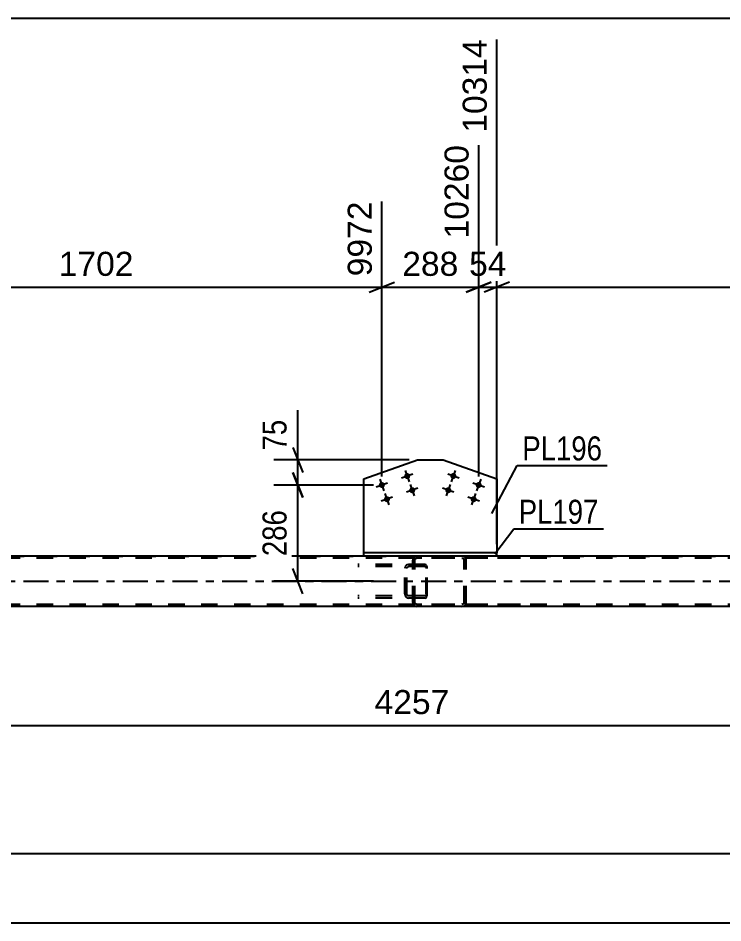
# Model space of a CAD drawing. Header units: millimetres. Extents: x -147 to 694, y -404 to 190.
# Drawn here: x 286.4 to 370.3, y -265.2 to -157.4 of the extents above; entities that cross this region are included whole.
import ezdxf

# ---------------------------------------------------------------- set-up
doc = ezdxf.new("R2010")
doc.units = ezdxf.units.MM
doc.linetypes.add('DXK_LINE_DOT2', pattern=[3.9198, 1.9599, -1.9599])
doc.linetypes.add('DXK_LINE_DOT3', pattern=[5.9187, 2.979, -0.9799, 0.9799, -0.9799])
doc.styles.add('Arial', font='ARIAL.TTF', dxfattribs={"height": 0.2})
doc.styles.add('Arial Narrow', font='ARIALN.TTF', dxfattribs={"height": 0.2})

# ---------------------------------------------------------------- blocks, each defined once
blk = doc.blocks.new('Part-318897192-5229 - 5161')
at = {"color": 7, "linetype": 'DXK_LINE_DOT2'}
for p, q in [((334.86, -222.45), (326.86, -222.45)), ((334.86, -222.69), (326.86, -222.69)), ((332.49, -222.74), (332.45, -222.93)), ((332.45, -225.97), (332.45, -222.93)), ((332.7, -222.93), (332.72, -222.84)), ((332.7, -225.97), (332.7, -222.93)), ((332.72, -222.84), (332.77, -222.76)), ((332.95, -222.45), (332.76, -222.48)), ((332.77, -222.76), (332.85, -222.71)), ((332.85, -222.71), (332.95, -222.69)), ((333.4, -222.69), (333.4, -222.45)), ((334.97, -222.48), (334.86, -222.45)), ((334.86, -222.69), (334.91, -222.71)), ((334.91, -222.71), (334.96, -222.76)), ((334.96, -222.76), (334.99, -222.84)), ((335.05, -222.59), (334.97, -222.48)), ((334.99, -222.84), (335, -222.93)), ((335, -225.97), (335, -222.93)), ((335.11, -222.74), (335.05, -222.59)), ((335.13, -222.93), (335.11, -222.74)), ((335.13, -225.97), (335.13, -222.93)), ((334.86, -226.21), (326.86, -226.21)), ((332.45, -225.97), (332.49, -226.15)), ((332.72, -226.06), (332.7, -225.97)), ((332.77, -226.14), (332.72, -226.06)), ((332.85, -226.19), (332.77, -226.14)), ((332.95, -226.21), (332.85, -226.19)), ((333.4, -226.45), (333.4, -226.21)), ((334.91, -226.19), (334.86, -226.21)), ((334.96, -226.14), (334.91, -226.19)), ((334.99, -226.06), (334.96, -226.14)), ((334.97, -226.41), (335.05, -226.31)), ((335, -225.97), (334.99, -226.06)), ((335.05, -226.31), (335.11, -226.15)), ((335.11, -226.15), (335.13, -225.97)), ((334.86, -226.45), (326.86, -226.45)), ((332.76, -226.41), (332.95, -226.45)), ((334.86, -226.45), (334.97, -226.41))]:
    blk.add_line(p, q, dxfattribs=at)
for centre, start, end in [((332.94, -222.94), 111.1513, 156.1049), ((332.94, -225.95), 203.8951, 248.8487)]:
    blk.add_arc(centre, 0.492, start, end, dxfattribs=at)
blk = doc.blocks.new('Bolt-318897192-5291 - 5161')
at = {"linetype": 'Continuous'}
for points in [[(338.58, -212.04, -1), (337.9, -211.8, -1)], [(337.98, -213.73, -1), (337.3, -213.49, -1)], [(341.6, -213.11, -1), (340.92, -212.87, -1)], [(341, -214.8, -1), (340.32, -214.56, -1)]]:
    blk.add_hatch(color=1, dxfattribs=at).paths.add_polyline_path(points)
at = {"color": 1, "linetype": 'Continuous'}
for p, q in [((338.48, -211.24), (338, -212.6)), ((338.92, -212.16), (337.57, -211.68)), ((341.5, -212.31), (341.02, -213.67)), ((338.32, -213.85), (336.96, -213.37)), ((337.88, -212.94), (337.4, -214.29)), ((341.94, -213.23), (340.58, -212.75)), ((341.34, -214.92), (339.98, -214.44)), ((340.9, -214.01), (340.42, -215.36))]:
    blk.add_line(p, q, dxfattribs=at)
blk = doc.blocks.new('Part-318897192-5184 - 5161')
at = {"color": 2, "linetype": 'Continuous'}
for p, q in [((327.57, -212.27), (333.98, -210)), ((333.98, -210), (337.02, -210)), ((337.02, -210), (343.42, -212.27)), ((327.57, -221.05), (327.57, -212.27)), ((343.42, -212.27), (343.42, -221.05))]:
    blk.add_line(p, q, dxfattribs=at)
at = {"color": 7, "linetype": 'DXK_LINE_DOT2'}
blk.add_line((343.42, -221.05), (327.57, -221.05), dxfattribs=at)
blk = doc.blocks.new('Bolt-318897192-5185 - 5161')
at = {"linetype": 'Continuous'}
for points in [[(333.09, -211.8, -1), (332.41, -212.04, -1)], [(330.07, -212.87, -1), (329.39, -213.11, -1)], [(333.69, -213.49, -1), (333.01, -213.73, -1)], [(330.68, -214.56, -1), (330, -214.8, -1)]]:
    blk.add_hatch(color=1, dxfattribs=at).paths.add_polyline_path(points)
at = {"color": 1, "linetype": 'Continuous'}
for p, q in [((332.51, -211.24), (332.99, -212.6)), ((329.49, -212.31), (329.97, -213.67)), ((333.43, -211.68), (332.07, -212.16)), ((330.41, -212.75), (329.06, -213.23)), ((334.03, -213.37), (332.67, -213.85)), ((333.11, -212.94), (333.59, -214.29)), ((331.01, -214.44), (329.66, -214.92)), ((330.1, -214.01), (330.58, -215.36))]:
    blk.add_line(p, q, dxfattribs=at)
blk = doc.blocks.new('Part-318897192-5225 - 5161')
at = {"color": 7, "linetype": 'DXK_LINE_DOT2'}
for p, q in [((557.12, -221.69), (-20.73, -221.69)), ((-12.73, -221.45), (557.12, -221.45)), ((343.42, -221.45), (327.57, -221.45)), ((557.12, -227.21), (-20.73, -227.21))]:
    blk.add_line(p, q, dxfattribs=at)
at = {"color": 2, "linetype": 'Continuous'}
for p, q in [((327.57, -221.45), (261.67, -221.45)), ((409.33, -221.45), (343.42, -221.45)), ((417.64, -227.45), (253.38, -227.45))]:
    blk.add_line(p, q, dxfattribs=at)
at = {"color": 7, "linetype": 'DXK_LINE_DOT3'}
blk.add_line((-20.73, -224.45), (557.12, -224.45), dxfattribs=at)
blk = doc.blocks.new('Part-318897192-5377 - 5161')
at = {"color": 2, "linetype": 'Continuous'}
for p, q in [((343.42, -221.05), (327.57, -221.05)), ((327.57, -221.45), (327.57, -221.05)), ((343.42, -221.45), (327.57, -221.45)), ((343.42, -221.45), (343.42, -221.05))]:
    blk.add_line(p, q, dxfattribs=at)
blk = doc.blocks.new('Part-318897192-5507 - 5161')
at = {"color": 7, "linetype": 'DXK_LINE_DOT2'}
for p, q in [((333.44, -221.74), (333.4, -221.93)), ((333.4, -226.97), (333.4, -221.93)), ((333.65, -221.93), (333.67, -221.84)), ((333.65, -226.97), (333.65, -221.93)), ((333.67, -221.84), (333.73, -221.76)), ((333.91, -221.45), (333.71, -221.48)), ((333.73, -221.76), (333.81, -221.71)), ((333.81, -221.71), (333.91, -221.69)), ((346.26, -221.45), (333.91, -221.45)), ((346.26, -221.69), (333.91, -221.69)), ((339.47, -221.48), (339.27, -221.45)), ((339.27, -221.69), (339.37, -221.71)), ((339.37, -221.71), (339.45, -221.76)), ((339.45, -221.76), (339.51, -221.84)), ((339.51, -221.84), (339.53, -221.93)), ((339.53, -226.97), (339.53, -221.93)), ((339.78, -221.93), (339.74, -221.74)), ((339.78, -226.97), (339.78, -221.93)), ((333.4, -226.97), (333.44, -227.15)), ((333.67, -227.06), (333.65, -226.97)), ((333.73, -227.14), (333.67, -227.06)), ((333.71, -227.41), (333.91, -227.45)), ((333.81, -227.19), (333.73, -227.14)), ((333.91, -227.21), (333.81, -227.19)), ((346.26, -227.21), (333.91, -227.21)), ((339.37, -227.19), (339.27, -227.21)), ((339.27, -227.45), (339.47, -227.41)), ((339.45, -227.14), (339.37, -227.19)), ((339.51, -227.06), (339.45, -227.14)), ((339.53, -226.97), (339.51, -227.06)), ((339.74, -227.15), (339.78, -226.97)), ((346.26, -227.45), (333.91, -227.45))]:
    blk.add_line(p, q, dxfattribs=at)
for centre, start, end in [((333.89, -221.95), 110.7583, 155.68), ((339.29, -221.95), 24.32, 69.2417), ((333.89, -226.95), 204.32, 249.2417), ((339.29, -226.95), 290.7583, 335.68)]:
    blk.add_arc(centre, 0.496, start, end, dxfattribs=at)
blk = doc.blocks.new('StraightDimension-318897192-4993 - 3274')
at = {"color": 7, "linetype": 'Continuous'}
blk.add_line((-46.14, -157.36), (588.12, -157.36), dxfattribs=at)
blk = doc.blocks.new('StraightDimension-318897192-11975 - 5161')
at = {"color": 7, "linetype": 'Continuous'}
for p, q in [((261.67, -220.05), (261.67, -164.53)), ((329.73, -211.99), (329.73, -179.23)), ((263.17, -188.82), (260.17, -190.02)), ((261.67, -189.42), (329.73, -189.42)), ((328.23, -190.02), (331.23, -188.82))]:
    blk.add_line(p, q, dxfattribs=at)
at = {"color": 0}
blk.add_wipeout([(300.75, -188.67), (300.75, -184.47), (290.65, -184.47), (290.65, -188.67)], dxfattribs=at)
at = {"color": 3, "style": 'Arial'}
blk.add_text('1702', height=2.865, dxfattribs=at).set_placement((291.25, -188.07))
at = {"color": 0, "linetype": 'Continuous'}
blk.add_wipeout([(329.13, -178.63), (324.93, -178.63), (324.93, -188.72), (329.13, -188.72)], dxfattribs=at)
at = {"color": 3, "linetype": 'Continuous', "style": 'Arial'}
blk.add_text('9972', height=2.865, rotation=90.0002, dxfattribs=at).set_placement((328.53, -188.12))
blk = doc.blocks.new('StraightDimension-318897192-5819 - 5161')
at = {"color": 7, "linetype": 'Continuous'}
for p, q in [((248.17, -228.85), (248.17, -251.83)), ((418.44, -228.85), (418.44, -254.05)), ((249.67, -241.03), (246.67, -242.23)), ((416.94, -242.23), (419.94, -241.03)), ((248.17, -241.63), (418.44, -241.63))]:
    blk.add_line(p, q, dxfattribs=at)
at = {"color": 0}
blk.add_wipeout([(338.36, -240.88), (338.36, -236.68), (328.26, -236.68), (328.26, -240.88)], dxfattribs=at)
at = {"color": 3, "style": 'Arial'}
blk.add_text('4257', height=2.865, dxfattribs=at).set_placement((328.86, -240.28))
at = {"color": 0, "linetype": 'Continuous'}
blk.add_wipeout([(417.84, -242.33), (413.64, -242.33), (413.64, -254.65), (417.84, -254.65)], dxfattribs=at)
at = {"color": 3, "linetype": 'Continuous', "style": 'Arial'}
blk.add_text('12190', height=2.865, rotation=90.0002, dxfattribs=at).set_placement((417.24, -254.05))
blk = doc.blocks.new('StraightDimension-318897192-5843 - 5161')
at = {"color": 7, "linetype": 'Continuous'}
blk.add_line((-33.63, -265.15), (557.92, -265.15), dxfattribs=at)
blk = doc.blocks.new('StraightDimension-318897192-6138 - 5161')
at = {"color": 7, "linetype": 'Continuous'}
blk.add_line((-32.83, -256.89), (557.12, -256.89), dxfattribs=at)
blk = doc.blocks.new('StraightDimension-318897192-11972 - 5161')
at = {"color": 7, "linetype": 'Continuous'}
for p, q in [((343.42, -220.05), (343.42, -159.9)), ((411.49, -202.47), (411.49, -177)), ((344.92, -188.82), (341.92, -190.02)), ((343.42, -189.42), (411.49, -189.42)), ((409.99, -190.02), (412.99, -188.82))]:
    blk.add_line(p, q, dxfattribs=at)
at = {"color": 0}
blk.add_wipeout([(382.51, -188.67), (382.51, -184.47), (372.41, -184.47), (372.41, -188.67)], dxfattribs=at)
at = {"color": 3, "style": 'Arial'}
blk.add_text('1702', height=2.865, dxfattribs=at).set_placement((373.01, -188.07))
at = {"color": 0, "linetype": 'Continuous'}
blk.add_wipeout([(410.89, -176.4), (406.69, -176.4), (406.69, -188.72), (410.89, -188.72)], dxfattribs=at)
at = {"color": 3, "linetype": 'Continuous', "style": 'Arial'}
blk.add_text('12016', height=2.865, rotation=90.0002, dxfattribs=at).set_placement((410.29, -188.12))
blk = doc.blocks.new('StraightDimension-318897192-11973 - 5161')
at = {"color": 7, "linetype": 'Continuous'}
for p, q in [((343.42, -220.05), (343.42, -159.9)), ((341.26, -211.99), (341.26, -172.5)), ((339.76, -190.02), (342.76, -188.82)), ((341.26, -189.42), (343.42, -189.42)), ((344.92, -188.82), (341.92, -190.02))]:
    blk.add_line(p, q, dxfattribs=at)
at = {"color": 0, "linetype": 'Continuous'}
blk.add_wipeout([(342.82, -159.3), (338.62, -159.3), (338.62, -171.62), (342.82, -171.62)], dxfattribs=at)
at = {"color": 3, "linetype": 'Continuous', "style": 'Arial'}
blk.add_text('10314', height=2.865, rotation=90.0002, dxfattribs=at).set_placement((342.22, -171.02))
at = {"color": 0}
blk.add_wipeout([(345.17, -188.67), (345.17, -184.47), (339.52, -184.47), (339.52, -188.67)], dxfattribs=at)
at = {"color": 3, "style": 'Arial'}
blk.add_text('54', height=2.865, dxfattribs=at).set_placement((340.12, -188.07))
blk = doc.blocks.new('StraightDimension-318897192-11974 - 5161')
at = {"color": 7, "linetype": 'Continuous'}
for p, q in [((341.26, -211.99), (341.26, -172.5)), ((329.73, -211.99), (329.73, -179.23)), ((328.23, -190.02), (331.23, -188.82)), ((329.73, -189.42), (341.26, -189.42)), ((342.76, -188.82), (339.76, -190.02))]:
    blk.add_line(p, q, dxfattribs=at)
at = {"color": 0}
blk.add_wipeout([(339.43, -188.67), (339.43, -184.47), (331.56, -184.47), (331.56, -188.67)], dxfattribs=at)
at = {"color": 3, "style": 'Arial'}
blk.add_text('288', height=2.865, dxfattribs=at).set_placement((332.16, -188.07))
at = {"color": 0, "linetype": 'Continuous'}
blk.add_wipeout([(340.66, -171.9), (336.46, -171.9), (336.46, -184.22), (340.66, -184.22)], dxfattribs=at)
at = {"color": 3, "linetype": 'Continuous', "style": 'Arial'}
blk.add_text('10260', height=2.865, rotation=90.0002, dxfattribs=at).set_placement((340.06, -183.62))
blk = doc.blocks.new('StraightDimension-318897192-19392 - 5161')
at = {"color": 7, "linetype": 'Continuous'}
for p, q in [((319.73, -210), (319.73, -204.09)), ((319.73, -210), (319.73, -204.09)), ((319.13, -208.5), (320.33, -211.5)), ((332.98, -210), (316.88, -210)), ((319.73, -212.99), (319.73, -210)), ((320.33, -214.49), (319.13, -211.49)), ((328.73, -212.99), (316.88, -212.99))]:
    blk.add_line(p, q, dxfattribs=at)
at = {"color": 0}
blk.add_wipeout([(318.98, -204.62), (314.78, -204.62), (314.78, -209.47), (318.98, -209.47)], dxfattribs=at)
at = {"color": 3, "style": 'Arial Narrow'}
blk.add_text('75', height=2.863, rotation=90.0002, dxfattribs=at).set_placement((318.38, -208.87))
blk = doc.blocks.new('StraightDimension-318897192-19393 - 5161')
at = {"color": 7, "linetype": 'Continuous'}
for p, q in [((319.13, -211.49), (320.33, -214.49)), ((328.73, -212.99), (316.88, -212.99)), ((319.73, -224.45), (319.73, -212.99)), ((320.33, -225.95), (319.13, -222.95)), ((328.73, -224.45), (316.88, -224.45))]:
    blk.add_line(p, q, dxfattribs=at)
at = {"color": 0}
blk.add_wipeout([(318.98, -215.38), (314.78, -215.38), (314.78, -222.06), (318.98, -222.06)], dxfattribs=at)
at = {"color": 3, "style": 'Arial Narrow'}
blk.add_text('286', height=2.863, rotation=90.0002, dxfattribs=at).set_placement((318.38, -221.46))
blk = doc.blocks.new('Mark-318897192-5180 - 5161')
at = {"color": 30, "linetype": 'Continuous'}
for p, q in [((342.83, -216.39), (345.86, -210.66)), ((345.86, -210.66), (356.56, -210.66))]:
    blk.add_line(p, q, dxfattribs=at)
at = {"color": 0}
blk.add_wipeout([(355.96, -210.06), (355.96, -207.06), (346.46, -207.06), (346.46, -210.06)], dxfattribs=at)
blk.add_wipeout([(355.96, -210.06), (355.96, -207.06), (346.46, -207.06), (346.46, -210.06)], dxfattribs=at)
at = {"color": 3, "style": 'Arial Narrow'}
blk.add_text('PL196', height=2.863, dxfattribs=at).set_placement((346.46, -210.06))
blk = doc.blocks.new('Mark-318897192-5373 - 5161')
at = {"color": 30, "linetype": 'Continuous'}
for p, q in [((343.2, -221.18), (345.43, -218.21)), ((345.43, -218.21), (356.14, -218.21))]:
    blk.add_line(p, q, dxfattribs=at)
at = {"color": 0}
blk.add_wipeout([(355.54, -217.61), (355.54, -214.61), (346.03, -214.61), (346.03, -217.61)], dxfattribs=at)
blk.add_wipeout([(355.54, -217.61), (355.54, -214.61), (346.03, -214.61), (346.03, -217.61)], dxfattribs=at)
at = {"color": 3, "style": 'Arial Narrow'}
blk.add_text('PL197', height=2.863, dxfattribs=at).set_placement((346.03, -217.61))

msp = doc.modelspace()

# ---------------------------------------------------------------- block references
for name in ['StraightDimension-318897192-4993 - 3274', 'Part-318897192-5184 - 5161', 'Bolt-318897192-5185 - 5161', 'Bolt-318897192-5291 - 5161', 'Part-318897192-5225 - 5161', 'Part-318897192-5377 - 5161', 'Part-318897192-5507 - 5161', 'Part-318897192-5229 - 5161', 'StraightDimension-318897192-5819 - 5161']:
    msp.add_blockref(name, (0, 0))

# ---------------------------------------------------------------- next in the draw order: block references
for name in ['StraightDimension-318897192-11972 - 5161', 'StraightDimension-318897192-11975 - 5161', 'StraightDimension-318897192-5843 - 5161']:
    msp.add_blockref(name, (0, 0))

# ---------------------------------------------------------------- next in the draw order: block references
for name in ['StraightDimension-318897192-11973 - 5161', 'StraightDimension-318897192-6138 - 5161']:
    msp.add_blockref(name, (0, 0))

# ---------------------------------------------------------------- next in the draw order: block references
msp.add_blockref('StraightDimension-318897192-11974 - 5161', (0, 0))

# ---------------------------------------------------------------- next in the draw order: block references
for name in ['StraightDimension-318897192-19392 - 5161', 'Mark-318897192-5180 - 5161']:
    msp.add_blockref(name, (0, 0))

# ---------------------------------------------------------------- next in the draw order: block references
for name in ['StraightDimension-318897192-19393 - 5161', 'Mark-318897192-5373 - 5161']:
    msp.add_blockref(name, (0, 0))

doc.saveas('drawing.dxf')
